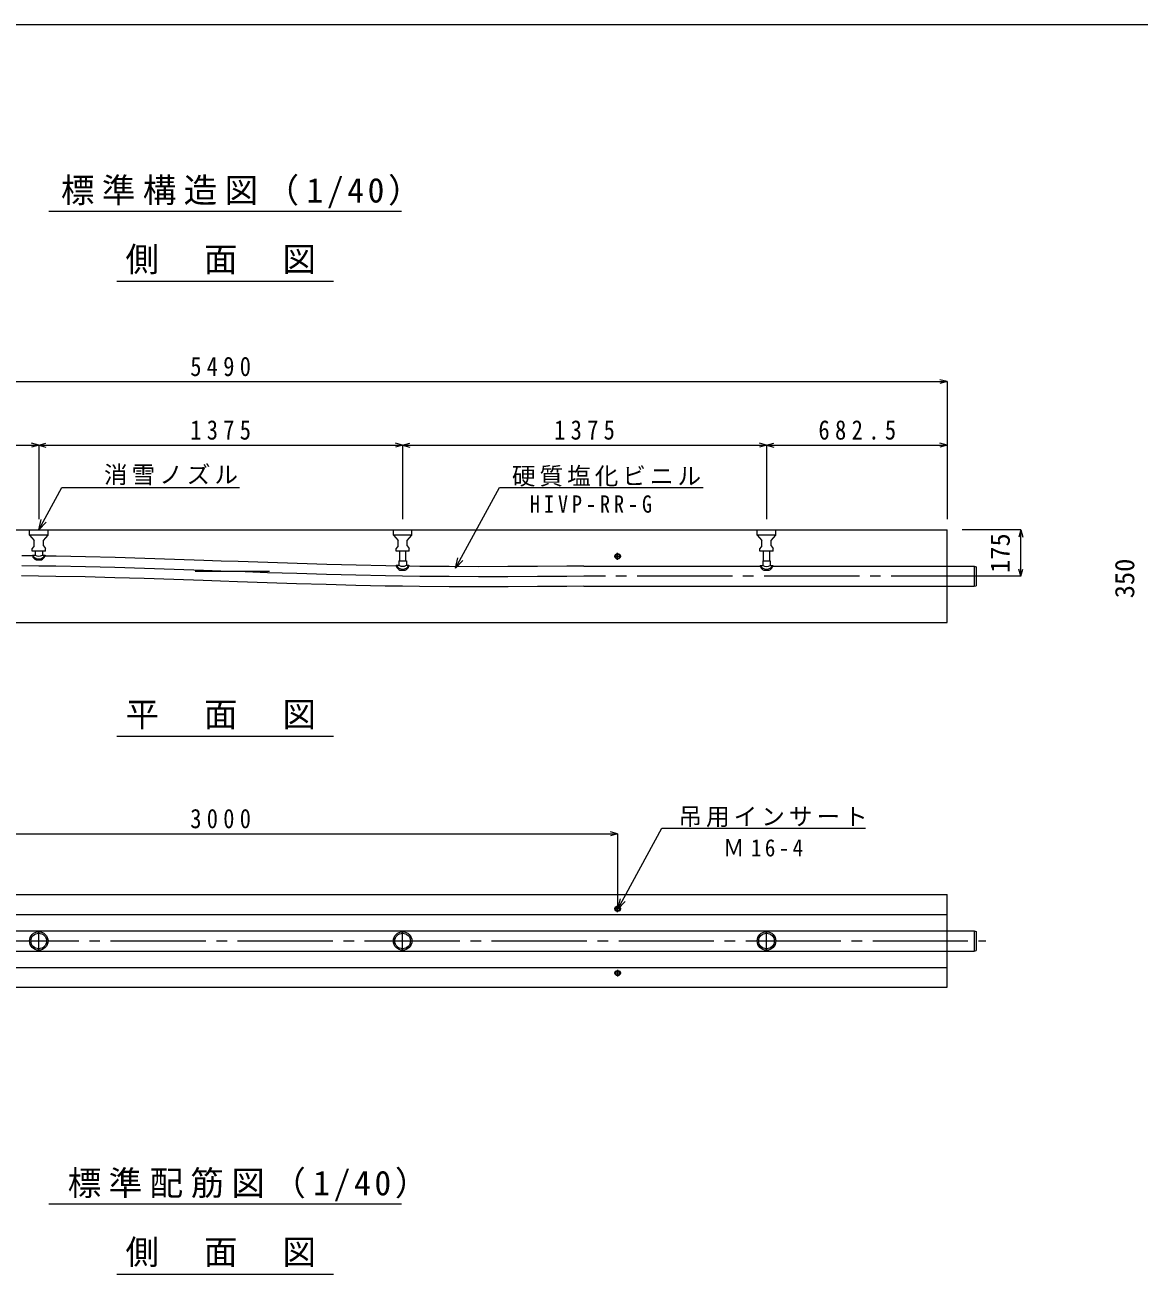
# Model space of a CAD drawing. Units: millimetres on the paper, enlarged 15 times, with parts at other scales. Extents: x -2100 to 3769, y -2998 to 1470.
# Drawn here: x -1092 to 487, y -299 to 1470 of the extents above; entities that cross this region are included whole.
import ezdxf
from ezdxf.enums import TextEntityAlignment as Align

# ---------------------------------------------------------------- set-up
doc = ezdxf.new("R2010")
doc.units = ezdxf.units.MM
doc.header["$LTSCALE"] = 15
doc.linetypes.add('CHAIN1', pattern=[8, 5, -1, 1, -1])
doc.linetypes.add('CHAIN2', pattern=[12, 9, -1, 1, -1])
for name, color, linetype, lineweight in [('0-0_図面枠', 7, 'Continuous', 9), ('0-1_ブロック', 3, 'Continuous', 9), ('1-0', 7, 'Continuous', 9), ('1-1_製品図', 4, 'Continuous', 9), ('1-2_パイプ', 7, 'Continuous', 9), ('1-4_ノズル', 7, 'Continuous', 9), ('1-6_鉄筋', 4, 'Continuous', 9)]:
    doc.layers.add(name, color=color, linetype=linetype, lineweight=lineweight)
doc.styles.add('ＭＳ ゴシック', font='')
doc.styles.get('ＭＳ ゴシック').set_extended_font_data('MS Gothic')

msp = doc.modelspace()

# ---------------------------------------------------------------- linework, layer by layer
at = {"layer": '0-1_ブロック', "color": 5}
msp.add_line((2100, 1470), (-2100, 1470), dxfattribs=at)
at = {"layer": '1-0', "color": 3}
for p, q in [((-1058.13, 1206.28), (-654.49, 1206.28)), ((-961.77, 1206.28), (-558.13, 1206.28)), ((-961.77, 1107), (-654.49, 1107)), ((-961.77, 1107), (-654.49, 1107))]:
    msp.add_line(p, q, dxfattribs=at)
at = {"layer": '1-0'}
for p, q in [((-1072.39, 754.72), (-1039.63, 815.01)), ((-1039.63, 815.01), (-787.97, 815.01)), ((-481.92, 700.34), (-419.62, 815.01)), ((-419.62, 815.01), (-131, 815.01)), ((-1072.39, 754.72), (-1068.88, 769.3)), ((-1072.39, 754.72), (-1062.06, 765.6)), ((-481.92, 700.34), (-478.42, 714.93)), ((-481.92, 700.34), (-471.59, 711.22)), ((-251.69, 217.61), (-248.18, 232.19)), ((-251.69, 217.61), (-241.36, 228.48))]:
    msp.add_line(p, q, dxfattribs=at)
msp.add_lwpolyline([(-251.69, 217.61), (-189.39, 332.28), (99.23, 332.28)], dxfattribs=at)
at = {"layer": '1-1_製品図', "color": 3}
for p, q in [((-1843.95, 754.72), (214.8, 754.72)), ((-961.77, 462.35), (-654.49, 462.35)), ((-1843.95, 238.01), (214.8, 238.01)), ((-1843.95, 209.88), (214.8, 209.88)), ((-1843.95, 134.88), (214.8, 134.88)), ((-1058.13, -200.13), (-558.13, -200.13)), ((-961.77, -299.4), (-654.49, -299.4))]:
    msp.add_line(p, q, dxfattribs=at)
at = {"layer": '1-1_製品図'}
for p, q in [((319.32, 754.72), (236.09, 754.72)), ((319.32, 754.72), (316.6, 744.58)), ((319.32, 689.09), (319.32, 754.72)), ((319.32, 754.72), (322.03, 744.58)), ((319.32, 689.09), (316.6, 699.23)), ((319.32, 689.09), (322.03, 699.23)), ((319.32, 689.09), (236.09, 689.09))]:
    msp.add_line(p, q, dxfattribs=at)
at = {"layer": '1-1_製品図', "linetype": 'CHAIN1'}
for p, q in [((-247.2, 717.22), (-256.95, 717.22)), ((-252.07, 712.34), (-252.07, 722.09)), ((-247.2, 217.92), (-256.95, 217.92)), ((-252.07, 213.04), (-252.07, 222.79)), ((-247.2, 126.85), (-256.95, 126.85)), ((-252.07, 131.72), (-252.07, 121.97))]:
    msp.add_line(p, q, dxfattribs=at)
at = {"layer": '1-1_製品図', "color": 3}
for points in [[(-1843.95, 623.47), (214.8, 623.47), (214.8, 754.72)], [(-1843.95, 106.76), (214.8, 106.76), (214.8, 238.01)]]:
    msp.add_lwpolyline(points, dxfattribs=at)
at = {"layer": '1-1_製品図', "color": 7}
for centre, radius in [((-252.07, 717.22), 3.75), ((-252.07, 717.22), 3), ((-252.07, 217.92), 3.75), ((-252.07, 217.92), 3), ((-252.07, 126.85), 3.75), ((-252.07, 126.85), 3)]:
    msp.add_circle(centre, radius, dxfattribs=at)
at = {"layer": '1-2_パイプ', "color": 4}
for p, q in [((-1081.39, 717.89), (-1096.43, 718.06)), ((-1047.85, 717.4), (-1063.47, 717.64)), ((-1005.93, 716.55), (-1047.85, 717.4)), ((-964.01, 715.49), (-1005.93, 716.55)), ((-922.11, 714.27), (-964.01, 715.49)), ((-880.22, 712.92), (-922.11, 714.27)), ((-838.35, 711.49), (-880.22, 712.92)), ((-814.07, 710.65), (-838.35, 711.49)), ((-789.8, 709.8), (-814.07, 710.65)), ((-747.97, 708.35), (-789.8, 709.8)), ((-706.15, 706.97), (-747.97, 708.35)), ((-664.35, 705.71), (-706.15, 706.97)), ((-622.56, 704.62), (-664.35, 705.71)), ((-580.77, 703.73), (-622.56, 704.62)), ((-565.76, 703.49), (-580.77, 703.73)), ((-299.89, 703.34), (-50.14, 703.34)), ((-32.14, 703.34), (253.05, 703.34)), ((253.05, 703.34), (256.05, 702.54)), ((253.05, 703.34), (253.05, 674.84)), ((256.05, 702.54), (256.05, 675.65)), ((-299.89, 674.84), (253.05, 674.84)), ((253.05, 674.84), (256.05, 675.65)), ((-1661.95, 186.63), (253.05, 186.63)), ((253.05, 186.63), (256.05, 185.83)), ((253.05, 186.63), (253.05, 158.13)), ((256.05, 185.83), (256.05, 158.94)), ((-1661.95, 158.13), (253.05, 158.13)), ((253.05, 158.13), (256.05, 158.94))]:
    msp.add_line(p, q, dxfattribs=at)
at = {"layer": '1-2_パイプ'}
msp.add_line((-850.59, 696.41), (-745.61, 696.41), dxfattribs=at)
at = {"layer": '1-2_パイプ', "linetype": 'CHAIN2'}
for p, q in [((270.54, 689.09), (-299.89, 689.09)), ((-1870.63, 172.38), (269.72, 172.38))]:
    msp.add_line(p, q, dxfattribs=at)
msp.add_lwpolyline([(-299.89, 689.09), (-324.07, 688.92), (-365.78, 688.65), (-407.48, 688.46), (-449.18, 688.39), (-490.88, 688.48), (-532.58, 688.79), (-556.76, 689.09), (-581.04, 689.49), (-622.9, 690.37), (-664.75, 691.47), (-706.6, 692.73), (-748.45, 694.11), (-790.3, 695.56), (-814.57, 696.41), (-838.84, 697.25), (-880.69, 698.68), (-922.54, 700.03), (-964.4, 701.25), (-1006.25, 702.31), (-1048.11, 703.15), (-1072.39, 703.53), (-1096.57, 703.82)], dxfattribs=at)
at = {"layer": '1-2_パイプ', "color": 4}
for points in [[(-299.99, 703.34), (-324.17, 703.17), (-365.86, 702.9), (-407.53, 702.71), (-449.18, 702.64), (-490.81, 702.73), (-532.44, 703.04), (-547.76, 703.23)], [(-299.78, 674.84), (-323.98, 674.67), (-365.7, 674.4), (-407.44, 674.21), (-449.19, 674.14), (-490.95, 674.23), (-532.72, 674.55), (-556.96, 674.84), (-581.3, 675.24), (-623.23, 676.12), (-665.15, 677.22), (-707.05, 678.49), (-748.93, 679.87), (-790.8, 681.31), (-815.07, 682.16), (-839.34, 683.01), (-881.17, 684.44), (-922.98, 685.78), (-964.78, 687), (-1006.57, 688.06), (-1048.36, 688.91), (-1072.58, 689.28), (-1096.7, 689.57)]]:
    msp.add_lwpolyline(points, dxfattribs=at)
at = {"layer": '1-4_ノズル'}
for p, q in [((-1085.51, 747.22), (-1078.95, 739.72)), ((-1065.82, 739.72), (-1059.26, 747.22)), ((-1059.26, 747.22), (-1059.26, 754.72)), ((-569.89, 747.22), (-563.32, 739.72)), ((-550.2, 739.72), (-543.64, 747.22)), ((-543.64, 747.22), (-543.64, 754.72)), ((-54.26, 747.22), (-47.7, 739.72)), ((-34.57, 739.72), (-28.01, 747.22)), ((-28.01, 747.22), (-28.01, 754.72)), ((-1078.95, 732.22), (-1081.76, 728.47)), ((-1078.95, 732.22), (-1078.95, 739.72)), ((-1065.82, 732.22), (-1065.82, 739.72)), ((-1065.82, 732.22), (-1063.01, 728.47)), ((-1063.01, 724.72), (-1063.01, 728.47)), ((-563.32, 732.22), (-566.14, 728.47)), ((-563.32, 732.22), (-563.32, 739.72)), ((-550.2, 732.22), (-550.2, 739.72)), ((-550.2, 732.22), (-547.39, 728.47)), ((-547.39, 724.72), (-547.39, 728.47)), ((-47.7, 732.22), (-50.51, 728.47)), ((-47.7, 732.22), (-47.7, 739.72)), ((-34.57, 732.22), (-34.57, 739.72)), ((-34.57, 732.22), (-31.76, 728.47)), ((-31.76, 724.72), (-31.76, 728.47)), ((-1081.39, 719.01), (-1081.39, 717.89)), ((-1081.39, 719.01), (-1077.64, 719.01)), ((-1077.64, 724.72), (-1077.64, 719.01)), ((-1076.14, 712.26), (-1068.64, 712.26)), ((-1067.14, 724.72), (-1067.14, 719.01)), ((-1067.14, 719.01), (-1063.39, 719.01)), ((-1063.39, 719.01), (-1063.39, 717.89)), ((-562.01, 710.99), (-562.01, 704.62)), ((-560.89, 710.99), (-560.89, 724.72)), ((-552.64, 724.72), (-552.64, 710.99)), ((-46.39, 710.84), (-46.39, 704.47)), ((-45.26, 710.84), (-45.26, 724.72)), ((-37.01, 724.72), (-37.01, 710.84)), ((-565.76, 704.62), (-565.76, 703.49)), ((-565.76, 704.62), (-562.01, 704.62)), ((-560.51, 697.87), (-553.01, 697.87)), ((-551.51, 704.62), (-547.76, 704.62)), ((-547.76, 704.62), (-547.76, 703.49)), ((-50.14, 704.47), (-50.14, 703.34)), ((-50.14, 704.47), (-46.39, 704.47)), ((-44.89, 697.72), (-37.39, 697.72)), ((-35.89, 704.47), (-32.14, 704.47)), ((-32.14, 704.47), (-32.14, 703.34))]:
    msp.add_line(p, q, dxfattribs=at)
at = {"layer": '1-4_ノズル', "color": 4, "linetype": 'CHAIN1'}
for p, q in [((-1072.39, 157.38), (-1072.39, 187.38)), ((-556.76, 157.38), (-556.76, 187.38)), ((-41.14, 157.38), (-41.14, 187.38)), ((-1087.39, 172.38), (-1057.39, 172.38)), ((-571.76, 172.38), (-541.76, 172.38)), ((-56.14, 172.38), (-26.14, 172.38))]:
    msp.add_line(p, q, dxfattribs=at)
at = {"layer": '1-4_ノズル'}
for points in [[(-1059.26, 747.22), (-1085.51, 747.22), (-1085.51, 754.72)], [(-543.64, 747.22), (-569.89, 747.22), (-569.89, 754.72)], [(-28.01, 747.22), (-54.26, 747.22), (-54.26, 754.72)], [(-1063.01, 724.72), (-1081.76, 724.72), (-1081.76, 728.47)], [(-547.39, 724.72), (-566.14, 724.72), (-566.14, 728.47)], [(-31.76, 724.72), (-50.51, 724.72), (-50.51, 728.47)], [(-562.01, 710.99), (-551.51, 710.99), (-551.51, 704.62)], [(-46.39, 710.84), (-35.89, 710.84), (-35.89, 704.47)]]:
    msp.add_lwpolyline(points, dxfattribs=at)
for centre, radius in [((-1072.39, 172.38), 13.12), ((-1072.39, 172.38), 11.06), ((-556.76, 172.38), 13.12), ((-556.76, 172.38), 11.06), ((-41.14, 172.38), 13.12), ((-41.14, 172.38), 11.06)]:
    msp.add_circle(centre, radius, dxfattribs=at)
for centre, radius, start, end in [((-1072.39, 723.65), 10.12, 207.26604, 332.73396), ((-1072.39, 721.02), 9.53, 199.21912, 246.83101), ((-1072.39, 727.67), 10.12, 238.76707, 301.23293), ((-1072.39, 721.02), 9.53, 293.16899, 340.78088), ((-556.76, 709.25), 10.12, 207.26604, 332.73396), ((-556.76, 706.63), 9.53, 199.21912, 246.83101), ((-556.76, 713.27), 10.12, 238.76707, 301.23293), ((-556.76, 706.63), 9.53, 293.16899, 340.78088), ((-41.14, 709.11), 10.12, 207.26604, 332.73396), ((-41.14, 706.48), 9.53, 199.21912, 246.83101), ((-41.14, 713.13), 10.12, 238.76707, 301.23293), ((-41.14, 706.48), 9.53, 293.16899, 340.78088)]:
    msp.add_arc(centre, radius, start, end, dxfattribs=at)
at = {"layer": '1-6_鉄筋'}
for p, q in [((-1843.95, 964.72), (214.8, 964.72)), ((214.8, 964.72), (204.66, 967.44)), ((214.8, 964.72), (204.66, 962)), ((214.8, 964.72), (214.8, 874.72)), ((-1588.01, 874.72), (-1072.39, 874.72)), ((-1072.39, 874.72), (-1082.53, 877.44)), ((-1072.39, 874.72), (-1082.53, 872)), ((-1072.39, 874.72), (-1062.24, 877.44)), ((-1072.39, 874.72), (-1072.39, 769.72)), ((-1072.39, 874.72), (-556.76, 874.72)), ((-1072.39, 874.72), (-1062.24, 872)), ((-556.76, 874.72), (-566.9, 877.44)), ((-556.76, 874.72), (-566.9, 872)), ((-556.76, 874.72), (-546.62, 877.44)), ((-556.76, 874.72), (-556.76, 769.72)), ((-556.76, 874.72), (-41.14, 874.72)), ((-556.76, 874.72), (-546.62, 872)), ((-41.14, 874.72), (-51.28, 877.44)), ((-41.14, 874.72), (-51.28, 872)), ((-41.14, 874.72), (-30.99, 877.44)), ((-41.14, 874.72), (-41.14, 769.72)), ((-41.14, 874.72), (214.8, 874.72)), ((-41.14, 874.72), (-30.99, 872)), ((214.8, 874.72), (204.66, 877.44)), ((214.8, 874.72), (204.66, 872)), ((214.8, 874.72), (214.8, 769.72)), ((-1377.07, 324.15), (-252.07, 324.15)), ((-252.07, 324.15), (-262.22, 326.87)), ((-252.07, 324.15), (-262.22, 321.44)), ((-252.07, 324.15), (-252.07, 217.92))]:
    msp.add_line(p, q, dxfattribs=at)

# ---------------------------------------------------------------- texts
at = {"layer": '0-0_図面枠', "color": 4, "style": 'ＭＳ ゴシック'}
msp.add_text('350', height=27.49, rotation=90, dxfattribs=at).set_placement((488.24, 657.89), align=Align.BOTTOM_LEFT)
at = {"layer": '1-0', "attachment_point": 7, "style": 'ＭＳ ゴシック'}
for s, insert, char_height in [('\\T1.22;標準構造図（1/40）', (-1040.95, 1210.03), 34.84), ('\\T1.17;側\u3000面\u3000図', (-949.53, 1116.86), 34.84), ('\\T1.17;消雪ノズル', (-979.91, 818.04), 24.51), ('\\T1.17;硬質塩化ビニル', (-401.89, 816.07), 24.51), ('\\T1.4;\\W0.85;HIVP-RR-G', (-376.3, 778.74), 24.51), ('\\T1.17;平\u3000面\u3000図', (-949.53, 472.2), 34.84), ('\\T1.17;吊用インサート', (-165.95, 333.58), 24.51), ('\\T1.31;\\W0.9;Ｍ16-4', (-102.65, 291.79), 24.51), ('\\T1.22;標準配筋図（1/40）', (-1031.31, -196.38), 34.84), ('\\T1.17;側\u3000面\u3000図', (-949.53, -289.55), 34.84)]:
    msp.add_mtext(s, dxfattribs=dict(at, insert=insert, char_height=char_height))
at = {"layer": '1-1_製品図', "style": 'ＭＳ ゴシック'}
msp.add_text('175', height=27.49, rotation=90, dxfattribs=at).set_placement((311.82, 693.78), align=Align.BOTTOM_LEFT)
at = {"layer": '1-6_鉄筋', "char_height": 27.49, "attachment_point": 7, "style": 'ＭＳ ゴシック'}
for s, insert in [('\\T1.47;\\W0.85;5490', (-857.7, 972.22)), ('\\T1.47;\\W0.85;1375', (-857.7, 882.22)), ('\\T1.47;\\W0.85;1375', (-342.07, 882.22)), ('\\T1.48;\\W0.85;682.5', (32.46, 882.22)), ('\\T1.47;\\W0.85;3000', (-857.7, 331.65))]:
    msp.add_mtext(s, dxfattribs=dict(at, insert=insert))

doc.saveas('drawing.dxf')
